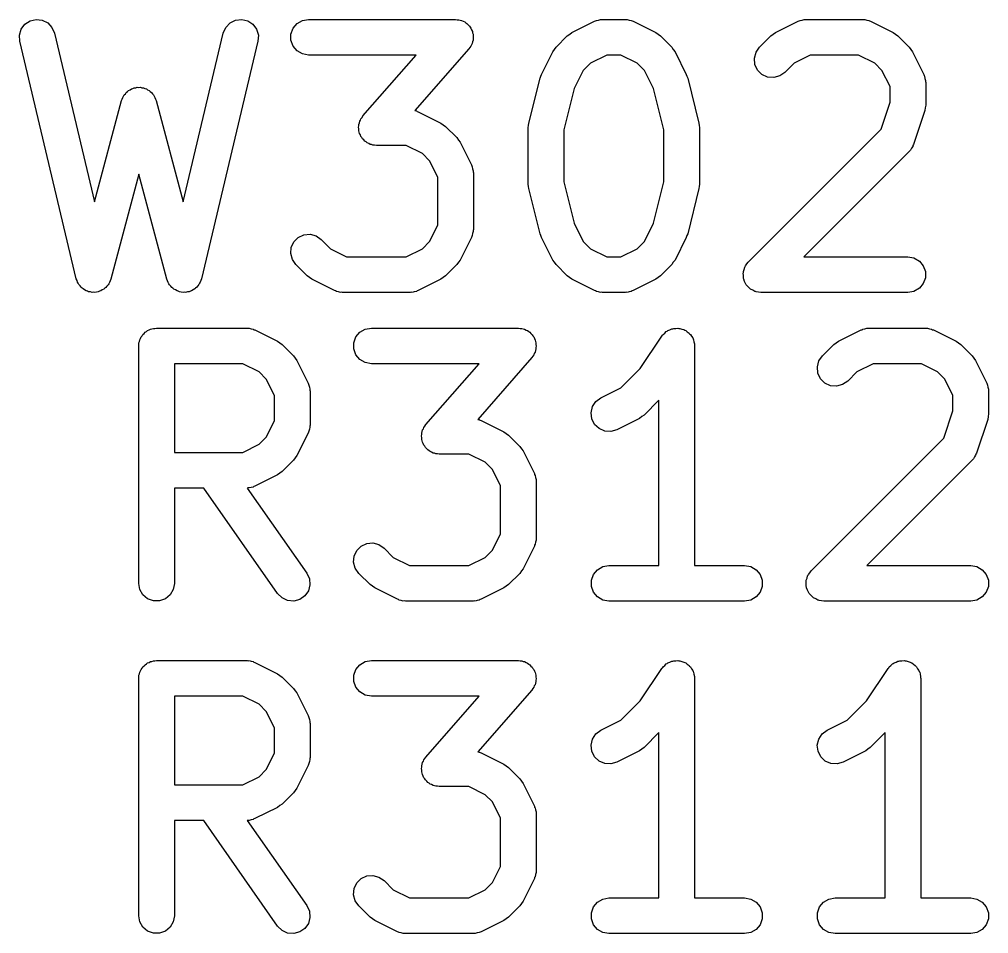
# Model space of a CAD drawing. Extents: x -0.1 to 56.2, y -70.1 to 0.1.
# Drawn here: x 4.845 to 8.926, y -57.527 to -53.677 of the extents above; entities that cross this region are included whole.
import ezdxf

# ---------------------------------------------------------------- set-up
doc = ezdxf.new("R2010")
doc.units = 0
doc.header["$MEASUREMENT"] = 0
doc.layers.add('BLACK', color=7, linetype='CONTINUOUS')

msp = doc.modelspace()

# ---------------------------------------------------------------- linework, layer by layer
at = {"layer": 'BLACK', "linetype": 'CONTINUOUS'}
for p, q in [((4.85199, -53.7188), (4.86752, -53.6979)), ((4.86752, -53.6979), (4.88927, -53.6835)), ((4.88927, -53.6835), (4.91461, -53.6775)), ((4.91461, -53.6775), (4.94048, -53.6805)), ((4.94048, -53.6805), (4.96377, -53.6922)), ((4.96377, -53.6922), (4.98167, -53.7111)), ((5.71357, -53.7111), (5.73147, -53.6922)), ((5.73147, -53.6922), (5.75475, -53.6805)), ((5.75475, -53.6805), (5.78063, -53.6775)), ((5.78063, -53.6775), (5.80597, -53.6835)), ((5.80597, -53.6835), (5.82771, -53.6979)), ((5.82771, -53.6979), (5.84325, -53.7188)), ((5.99695, -53.7149), (6.01369, -53.6949)), ((6.01369, -53.6949), (6.03625, -53.6819)), ((6.03625, -53.6819), (6.0619, -53.6774)), ((6.0619, -53.6774), (6.68095, -53.6774)), ((6.68095, -53.6774), (6.68817, -53.6787)), ((6.68817, -53.6787), (6.6955, -53.6788)), ((6.6955, -53.6788), (6.7009, -53.6809)), ((6.7009, -53.6809), (6.7066, -53.6819)), ((6.7066, -53.6819), (6.71295, -53.6856)), ((6.71295, -53.6856), (6.71979, -53.6882)), ((6.71979, -53.6882), (6.72415, -53.692)), ((6.72415, -53.692), (6.72916, -53.6949)), ((6.72916, -53.6949), (6.73387, -53.7005)), ((6.73387, -53.7005), (6.73939, -53.7054)), ((6.73939, -53.7054), (6.74219, -53.7104)), ((7.17122, -53.7329), (7.26646, -53.6853)), ((7.26646, -53.6853), (7.2706, -53.6841)), ((7.2706, -53.6841), (7.27435, -53.6819)), ((7.27435, -53.6819), (7.283, -53.6804)), ((7.283, -53.6804), (7.29143, -53.6779)), ((7.29143, -53.6779), (7.29574, -53.6781)), ((7.29574, -53.6781), (7.3, -53.6774)), ((7.3, -53.6774), (7.39524, -53.6774)), ((7.39524, -53.6774), (7.3995, -53.6781)), ((7.3995, -53.6781), (7.40381, -53.6779)), ((7.40381, -53.6779), (7.41223, -53.6804)), ((7.41223, -53.6804), (7.42089, -53.6819)), ((7.42089, -53.6819), (7.42463, -53.6841)), ((7.42463, -53.6841), (7.42878, -53.6853)), ((7.42878, -53.6853), (7.52402, -53.7329)), ((8.02836, -53.7329), (8.1236, -53.6853)), ((8.1236, -53.6853), (8.12774, -53.6841)), ((8.12774, -53.6841), (8.13149, -53.6819)), ((8.13149, -53.6819), (8.14015, -53.6804)), ((8.14015, -53.6804), (8.14857, -53.6779)), ((8.14857, -53.6779), (8.15288, -53.6781)), ((8.15288, -53.6781), (8.15714, -53.6774)), ((8.15714, -53.6774), (8.39524, -53.6774)), ((8.39524, -53.6774), (8.3995, -53.6781)), ((8.3995, -53.6781), (8.40381, -53.6779)), ((8.40381, -53.6779), (8.41223, -53.6804)), ((8.41223, -53.6804), (8.42089, -53.6819)), ((8.42089, -53.6819), (8.42463, -53.6841)), ((8.42463, -53.6841), (8.42878, -53.6853)), ((8.42878, -53.6853), (8.52402, -53.7329)), ((4.84455, -53.7437), (4.85199, -53.7188)), ((4.84609, -53.7698), (4.84455, -53.7437)), ((4.98167, -53.7111), (4.99201, -53.735)), ((4.99201, -53.735), (5.16126, -54.4459)), ((5.53398, -54.4459), (5.70323, -53.735)), ((5.70323, -53.735), (5.71357, -53.7111)), ((5.84325, -53.7188), (5.85069, -53.7437)), ((5.85069, -53.7437), (5.84915, -53.7698)), ((5.98804, -53.7394), (5.99695, -53.7149)), ((5.98804, -53.7654), (5.98804, -53.7394)), ((6.74219, -53.7104), (6.7459, -53.7149)), ((6.7459, -53.7149), (6.74841, -53.7218)), ((6.74841, -53.7218), (6.75195, -53.7282)), ((6.75195, -53.7282), (6.75283, -53.7339)), ((6.75283, -53.7339), (6.75481, -53.7394)), ((6.75481, -53.7394), (6.75481, -53.7467)), ((6.75481, -53.7467), (6.75594, -53.7539)), ((7.10411, -53.7946), (7.15173, -53.747)), ((7.15173, -53.747), (7.16157, -53.7401)), ((7.16157, -53.7401), (7.17122, -53.7329)), ((7.52402, -53.7329), (7.53368, -53.7401)), ((7.53368, -53.7401), (7.54351, -53.747)), ((7.54351, -53.747), (7.59113, -53.7946)), ((7.96125, -53.7946), (8.00887, -53.747)), ((8.00887, -53.747), (8.0187, -53.7401)), ((8.0187, -53.7401), (8.02836, -53.7329)), ((8.52402, -53.7329), (8.53368, -53.7401)), ((8.53368, -53.7401), (8.54351, -53.747)), ((8.54351, -53.747), (8.59113, -53.7946)), ((5.08418, -54.7698), (4.84609, -53.7698)), ((5.84915, -53.7698), (5.61105, -54.7698)), ((5.99695, -53.7899), (5.98804, -53.7654)), ((6.74788, -53.7844), (6.7459, -53.7899)), ((6.75088, -53.7795), (6.74788, -53.7844)), ((6.75231, -53.7723), (6.75088, -53.7795)), ((6.75481, -53.7654), (6.75231, -53.7723)), ((6.75594, -53.7539), (6.75481, -53.7596)), ((6.75481, -53.7596), (6.75481, -53.7654)), ((6.01369, -53.8098), (5.99695, -53.7899)), ((6.03625, -53.8229), (6.01369, -53.8098)), ((6.0619, -53.8274), (6.03625, -53.8229)), ((6.51567, -53.8274), (6.0619, -53.8274)), ((6.29118, -54.0839), (6.51567, -53.8274)), ((6.7374, -53.8018), (6.5099, -54.0618)), ((6.74119, -53.7955), (6.7374, -53.8018)), ((6.7459, -53.7899), (6.74119, -53.7955)), ((7.04244, -53.9093), (7.09006, -53.8141)), ((7.09006, -53.8141), (7.09722, -53.8044)), ((7.09722, -53.8044), (7.10411, -53.7946)), ((7.31771, -53.8274), (7.24919, -53.8616)), ((7.37753, -53.8274), (7.31771, -53.8274)), ((7.44605, -53.8616), (7.37753, -53.8274)), ((7.59113, -53.7946), (7.59801, -53.8044)), ((7.59801, -53.8044), (7.60518, -53.8141)), ((7.60518, -53.8141), (7.6528, -53.9093)), ((7.93957, -53.8411), (7.94631, -53.8159)), ((7.94631, -53.8159), (7.96125, -53.7946)), ((8.17485, -53.8274), (8.10633, -53.8616)), ((8.37753, -53.8274), (8.17485, -53.8274)), ((8.44605, -53.8616), (8.37753, -53.8274)), ((8.59113, -53.7946), (8.59801, -53.8044)), ((8.59801, -53.8044), (8.60518, -53.8141)), ((8.60518, -53.8141), (8.6528, -53.9093)), ((7.24919, -53.8616), (7.21878, -53.892)), ((7.47646, -53.892), (7.44605, -53.8616)), ((7.94184, -53.867), (7.93957, -53.8411)), ((7.95285, -53.8906), (7.94184, -53.867)), ((8.10633, -53.8616), (8.06732, -53.9007)), ((8.47646, -53.892), (8.44605, -53.8616)), ((7.0401, -53.9172), (7.04244, -53.9093)), ((7.21878, -53.892), (7.18029, -53.969)), ((7.51495, -53.969), (7.47646, -53.892)), ((7.6528, -53.9093), (7.65513, -53.9172)), ((7.97127, -53.9091), (7.95285, -53.8906)), ((7.99487, -53.9201), (7.97127, -53.9091)), ((8.06732, -53.9007), (8.04598, -53.9156)), ((8.51071, -53.9606), (8.47646, -53.892)), ((8.6528, -53.9093), (8.65403, -53.9135)), ((6.98914, -54.1151), (7.03676, -53.9247)), ((7.03676, -53.9247), (7.0401, -53.9172)), ((7.65513, -53.9172), (7.65847, -53.9247)), ((7.65847, -53.9247), (7.70609, -54.1151)), ((8.02082, -53.9223), (7.99487, -53.9201)), ((8.04598, -53.9156), (8.02082, -53.9223)), ((8.65403, -53.9135), (8.65619, -53.9172)), ((8.65619, -53.9172), (8.65772, -53.9259)), ((8.65772, -53.9259), (8.66022, -53.9343)), ((8.66022, -53.9343), (8.65996, -53.9386)), ((8.65996, -53.9386), (8.66071, -53.9429)), ((8.66071, -53.9429), (8.66071, -54.0381)), ((5.28613, -53.9951), (5.29083, -53.9904)), ((5.29083, -53.9904), (5.29465, -53.985)), ((5.29465, -53.985), (5.29996, -53.9813)), ((5.29996, -53.9813), (5.30453, -53.9767)), ((5.30453, -53.9767), (5.31055, -53.9739)), ((5.31055, -53.9739), (5.316, -53.9701)), ((5.316, -53.9701), (5.32226, -53.9684)), ((5.32226, -53.9684), (5.32812, -53.9657)), ((5.32812, -53.9657), (5.33474, -53.9651)), ((5.33474, -53.9651), (5.34117, -53.9634)), ((5.34117, -53.9634), (5.34762, -53.9639)), ((5.34762, -53.9639), (5.35407, -53.9634)), ((5.35407, -53.9634), (5.36049, -53.9651)), ((5.36049, -53.9651), (5.36712, -53.9657)), ((5.36712, -53.9657), (5.37298, -53.9684)), ((5.37298, -53.9684), (5.37923, -53.9701)), ((5.37923, -53.9701), (5.38469, -53.9739)), ((5.38469, -53.9739), (5.39071, -53.9767)), ((5.39071, -53.9767), (5.39528, -53.9813)), ((5.39528, -53.9813), (5.40059, -53.985)), ((5.40059, -53.985), (5.40441, -53.9904)), ((5.40441, -53.9904), (5.40911, -53.9951)), ((7.18029, -53.969), (7.1369, -54.1426)), ((7.55833, -54.1426), (7.51495, -53.969)), ((8.51071, -54.0259), (8.51071, -53.9606)), ((5.16126, -54.4459), (5.27515, -54.0188)), ((5.27515, -54.0188), (5.27795, -54.0127)), ((5.27795, -54.0127), (5.27968, -54.0063)), ((5.27968, -54.0063), (5.2834, -54.001)), ((5.2834, -54.001), (5.28613, -53.9951)), ((5.40911, -53.9951), (5.41184, -54.001)), ((5.41184, -54.001), (5.41555, -54.0063)), ((5.41555, -54.0063), (5.41728, -54.0127)), ((5.41728, -54.0127), (5.42009, -54.0188)), ((5.42009, -54.0188), (5.53398, -54.4459)), ((8.47254, -54.1404), (8.51071, -54.0259)), ((6.5099, -54.0618), (6.51613, -54.0629)), ((6.51613, -54.0629), (6.51987, -54.065)), ((6.51987, -54.065), (6.52402, -54.0663)), ((6.52402, -54.0663), (6.61925, -54.1139)), ((8.65686, -54.0618), (8.60925, -54.2047)), ((8.65863, -54.0499), (8.65686, -54.0618)), ((8.66071, -54.0381), (8.65863, -54.0499)), ((6.27376, -54.1203), (6.27627, -54.1134)), ((6.27627, -54.1134), (6.27769, -54.1062)), ((6.27769, -54.1062), (6.28069, -54.1013)), ((6.28069, -54.1013), (6.28267, -54.0958)), ((6.28267, -54.0958), (6.28738, -54.0902)), ((6.28738, -54.0902), (6.29118, -54.0839)), ((6.61925, -54.1139), (6.62891, -54.121)), ((6.27263, -54.1318), (6.27376, -54.1261)), ((6.27376, -54.139), (6.27263, -54.1318)), ((6.27376, -54.1261), (6.27376, -54.1203)), ((6.27376, -54.1464), (6.27376, -54.139)), ((6.27574, -54.1518), (6.27376, -54.1464)), ((6.27663, -54.1575), (6.27574, -54.1518)), ((6.62891, -54.121), (6.63875, -54.1279)), ((6.63875, -54.1279), (6.68637, -54.1755)), ((6.9869, -54.1333), (6.9885, -54.1243)), ((6.9869, -54.3714), (6.9869, -54.1333)), ((6.9885, -54.1243), (6.98914, -54.1151)), ((7.1369, -54.1426), (7.1369, -54.3622)), ((7.55833, -54.3622), (7.55833, -54.1426)), ((7.70609, -54.1151), (7.70674, -54.1243)), ((7.70674, -54.1243), (7.70833, -54.1333)), ((7.70833, -54.1333), (7.70833, -54.3714)), ((7.91363, -54.6993), (8.47254, -54.1404)), ((6.28016, -54.1639), (6.27663, -54.1575)), ((6.28267, -54.1708), (6.28016, -54.1639)), ((6.28639, -54.1753), (6.28267, -54.1708)), ((6.28918, -54.1803), (6.28639, -54.1753)), ((6.2947, -54.1852), (6.28918, -54.1803)), ((6.29941, -54.1908), (6.2947, -54.1852)), ((6.30442, -54.1937), (6.29941, -54.1908)), ((6.30878, -54.1975), (6.30442, -54.1937)), ((6.68637, -54.1755), (6.69325, -54.1854)), ((6.69325, -54.1854), (6.70041, -54.195)), ((6.70041, -54.195), (6.74803, -54.2903)), ((6.31562, -54.2001), (6.30878, -54.1975)), ((6.32197, -54.2038), (6.31562, -54.2001)), ((6.32767, -54.2048), (6.32197, -54.2038)), ((6.33307, -54.2069), (6.32767, -54.2048)), ((6.3404, -54.2071), (6.33307, -54.2069)), ((6.34762, -54.2083), (6.3404, -54.2071)), ((6.47277, -54.2083), (6.34762, -54.2083)), ((6.54129, -54.2426), (6.47277, -54.2083)), ((8.59113, -54.234), (8.14773, -54.6774)), ((8.59361, -54.2304), (8.59113, -54.234)), ((8.59684, -54.2276), (8.59361, -54.2304)), ((8.60103, -54.2198), (8.59684, -54.2276)), ((8.60607, -54.2126), (8.60103, -54.2198)), ((8.60719, -54.2085), (8.60607, -54.2126)), ((8.60925, -54.2047), (8.60719, -54.2085)), ((6.57169, -54.273), (6.54129, -54.2426)), ((6.60595, -54.3415), (6.57169, -54.273)), ((6.74803, -54.2903), (6.74927, -54.2944)), ((6.74927, -54.2944), (6.75143, -54.2982)), ((6.75143, -54.2982), (6.75296, -54.3068)), ((6.75296, -54.3068), (6.75546, -54.3152)), ((6.75546, -54.3152), (6.7552, -54.3195)), ((5.34762, -54.3292), (5.22961, -54.7717)), ((5.46563, -54.7717), (5.34762, -54.3292)), ((6.60595, -54.5442), (6.60595, -54.3415)), ((6.7552, -54.3195), (6.75595, -54.3238)), ((6.75595, -54.3238), (6.75595, -54.5619)), ((6.9885, -54.3805), (6.9869, -54.3714)), ((6.98914, -54.3896), (6.9885, -54.3805)), ((7.03676, -54.5801), (6.98914, -54.3896)), ((7.1369, -54.3622), (7.18029, -54.5357)), ((7.51495, -54.5357), (7.55833, -54.3622)), ((7.70609, -54.3896), (7.65847, -54.5801)), ((7.70674, -54.3805), (7.70609, -54.3896)), ((7.70833, -54.3714), (7.70674, -54.3805)), ((6.57169, -54.6127), (6.60595, -54.5442)), ((6.75595, -54.5619), (6.7552, -54.5662)), ((7.18029, -54.5357), (7.21878, -54.6127)), ((7.47646, -54.6127), (7.51495, -54.5357)), ((6.00047, -54.6141), (6.01889, -54.5957)), ((6.01889, -54.5957), (6.04249, -54.5847)), ((6.04249, -54.5847), (6.06844, -54.5824)), ((6.06844, -54.5824), (6.0936, -54.5892)), ((6.0936, -54.5892), (6.11494, -54.6041)), ((6.11494, -54.6041), (6.15395, -54.6431)), ((6.74803, -54.5954), (6.70041, -54.6907)), ((6.74927, -54.5913), (6.74803, -54.5954)), ((6.75143, -54.5876), (6.74927, -54.5913)), ((6.75296, -54.5789), (6.75143, -54.5876)), ((6.75546, -54.5705), (6.75296, -54.5789)), ((6.7552, -54.5662), (6.75546, -54.5705)), ((7.0401, -54.5876), (7.03676, -54.5801)), ((7.04244, -54.5954), (7.0401, -54.5876)), ((7.09006, -54.6907), (7.04244, -54.5954)), ((7.6528, -54.5954), (7.60518, -54.6907)), ((7.65513, -54.5876), (7.6528, -54.5954)), ((7.65847, -54.5801), (7.65513, -54.5876)), ((5.98719, -54.6637), (5.98946, -54.6377)), ((5.98946, -54.6377), (6.00047, -54.6141)), ((6.15395, -54.6431), (6.22247, -54.6774)), ((6.47277, -54.6774), (6.54129, -54.6431)), ((6.54129, -54.6431), (6.57169, -54.6127)), ((7.21878, -54.6127), (7.24919, -54.6431)), ((7.24919, -54.6431), (7.3177, -54.6774)), ((7.37753, -54.6774), (7.44605, -54.6431)), ((7.44605, -54.6431), (7.47646, -54.6127)), ((5.99393, -54.6888), (5.98719, -54.6637)), ((6.22247, -54.6774), (6.47277, -54.6774)), ((7.3177, -54.6774), (7.37753, -54.6774)), ((8.14773, -54.6774), (8.58571, -54.6774)), ((8.58571, -54.6774), (8.61137, -54.6819)), ((8.61137, -54.6819), (8.63392, -54.6949)), ((6.00887, -54.7102), (5.99393, -54.6888)), ((6.05649, -54.7578), (6.00887, -54.7102)), ((6.68637, -54.7102), (6.63875, -54.7578)), ((6.69325, -54.7003), (6.68637, -54.7102)), ((6.70041, -54.6907), (6.69325, -54.7003)), ((7.09722, -54.7003), (7.09006, -54.6907)), ((7.10411, -54.7102), (7.09722, -54.7003)), ((7.15173, -54.7578), (7.10411, -54.7102)), ((7.59113, -54.7102), (7.54351, -54.7578)), ((7.59801, -54.7003), (7.59113, -54.7102)), ((7.60518, -54.6907), (7.59801, -54.7003)), ((7.89616, -54.7301), (7.89869, -54.7207)), ((7.89869, -54.7207), (7.90058, -54.718)), ((7.90058, -54.718), (7.90171, -54.7149)), ((7.90171, -54.7149), (7.90801, -54.7074)), ((7.90801, -54.7074), (7.91363, -54.6993)), ((8.63392, -54.6949), (8.65067, -54.7149)), ((8.65067, -54.7149), (8.65958, -54.7394)), ((6.06632, -54.7647), (6.05649, -54.7578)), ((6.07598, -54.7718), (6.06632, -54.7647)), ((6.62891, -54.7647), (6.61925, -54.7718)), ((6.63875, -54.7578), (6.62891, -54.7647)), ((7.16156, -54.7647), (7.15173, -54.7578)), ((7.17122, -54.7718), (7.16156, -54.7647)), ((7.53367, -54.7647), (7.52402, -54.7718)), ((7.54351, -54.7578), (7.53367, -54.7647)), ((7.89195, -54.7458), (7.89281, -54.7427)), ((7.89281, -54.7556), (7.89195, -54.7458)), ((7.89281, -54.7394), (7.89616, -54.7301)), ((7.89281, -54.7427), (7.89281, -54.7394)), ((7.89281, -54.7654), (7.89281, -54.7556)), ((7.89393, -54.7685), (7.89281, -54.7654)), ((8.65958, -54.7654), (8.65067, -54.7899)), ((8.65958, -54.7394), (8.65958, -54.7654)), ((5.08722, -54.7768), (5.08418, -54.7698)), ((5.08921, -54.7842), (5.08722, -54.7768)), ((5.09235, -54.7886), (5.08921, -54.7842)), ((5.09452, -54.7937), (5.09235, -54.7886)), ((5.09978, -54.7992), (5.09452, -54.7937)), ((5.10417, -54.8055), (5.09978, -54.7992)), ((5.10866, -54.8086), (5.10417, -54.8055)), ((5.20867, -54.8069), (5.2041, -54.8099)), ((5.21323, -54.8007), (5.20867, -54.8069)), ((5.21863, -54.7953), (5.21323, -54.8007)), ((5.22094, -54.7904), (5.21863, -54.7953)), ((5.2242, -54.786), (5.22094, -54.7904)), ((5.22638, -54.7786), (5.2242, -54.786)), ((5.22961, -54.7717), (5.22638, -54.7786)), ((5.46885, -54.7786), (5.46563, -54.7717)), ((5.47104, -54.786), (5.46885, -54.7786)), ((5.4743, -54.7904), (5.47104, -54.786)), ((5.47661, -54.7953), (5.4743, -54.7904)), ((5.48201, -54.8007), (5.47661, -54.7953)), ((5.48657, -54.8069), (5.48201, -54.8007)), ((5.49114, -54.8099), (5.48657, -54.8069)), ((5.59106, -54.8055), (5.58657, -54.8086)), ((5.59546, -54.7992), (5.59106, -54.8055)), ((5.60071, -54.7937), (5.59546, -54.7992)), ((5.60289, -54.7886), (5.60071, -54.7937)), ((5.60603, -54.7842), (5.60289, -54.7886)), ((5.60802, -54.7768), (5.60603, -54.7842)), ((5.61105, -54.7698), (5.60802, -54.7768)), ((6.17122, -54.8195), (6.07598, -54.7718)), ((6.61925, -54.7718), (6.52402, -54.8195)), ((7.26646, -54.8195), (7.17122, -54.7718)), ((7.52402, -54.7718), (7.42878, -54.8195)), ((7.89422, -54.7718), (7.89393, -54.7685)), ((7.89836, -54.7807), (7.89422, -54.7718)), ((7.90171, -54.7899), (7.89836, -54.7807)), ((7.90383, -54.7924), (7.90171, -54.7899)), ((7.90523, -54.7954), (7.90383, -54.7924)), ((7.91216, -54.8023), (7.90523, -54.7954)), ((7.91846, -54.8098), (7.91216, -54.8023)), ((8.65067, -54.7899), (8.63392, -54.8098)), ((5.11242, -54.8126), (5.10866, -54.8086)), ((5.11925, -54.816), (5.11242, -54.8126)), ((5.12553, -54.8204), (5.11925, -54.816)), ((5.13081, -54.8218), (5.12553, -54.8204)), ((5.13571, -54.8243), (5.13081, -54.8218)), ((5.1433, -54.8251), (5.13571, -54.8243)), ((5.15069, -54.8271), (5.1433, -54.8251)), ((5.15614, -54.8266), (5.15069, -54.8271)), ((5.16158, -54.8272), (5.15614, -54.8266)), ((5.16902, -54.8255), (5.16158, -54.8272)), ((5.17664, -54.8248), (5.16902, -54.8255)), ((5.18159, -54.8225), (5.17664, -54.8248)), ((5.18692, -54.8212), (5.18159, -54.8225)), ((5.19331, -54.817), (5.18692, -54.8212)), ((5.20023, -54.8138), (5.19331, -54.817)), ((5.2041, -54.8099), (5.20023, -54.8138)), ((5.495, -54.8138), (5.49114, -54.8099)), ((5.50193, -54.817), (5.495, -54.8138)), ((5.50832, -54.8212), (5.50193, -54.817)), ((5.51364, -54.8225), (5.50832, -54.8212)), ((5.5186, -54.8248), (5.51364, -54.8225)), ((5.52622, -54.8255), (5.5186, -54.8248)), ((5.53366, -54.8272), (5.52622, -54.8255)), ((5.53909, -54.8266), (5.53366, -54.8272)), ((5.54454, -54.8271), (5.53909, -54.8266)), ((5.55194, -54.8251), (5.54454, -54.8271)), ((5.55953, -54.8243), (5.55194, -54.8251)), ((5.56442, -54.8218), (5.55953, -54.8243)), ((5.56971, -54.8204), (5.56442, -54.8218)), ((5.57599, -54.816), (5.56971, -54.8204)), ((5.58282, -54.8126), (5.57599, -54.816)), ((5.58657, -54.8086), (5.58282, -54.8126)), ((6.17536, -54.8207), (6.17122, -54.8195)), ((6.17911, -54.8229), (6.17536, -54.8207)), ((6.18776, -54.8244), (6.17911, -54.8229)), ((6.19619, -54.8269), (6.18776, -54.8244)), ((6.2005, -54.8266), (6.19619, -54.8269)), ((6.20476, -54.8274), (6.2005, -54.8266)), ((6.49048, -54.8274), (6.20476, -54.8274)), ((6.49473, -54.8266), (6.49048, -54.8274)), ((6.49905, -54.8269), (6.49473, -54.8266)), ((6.50747, -54.8244), (6.49905, -54.8269)), ((6.51613, -54.8229), (6.50747, -54.8244)), ((6.51987, -54.8207), (6.51613, -54.8229)), ((6.52402, -54.8195), (6.51987, -54.8207)), ((7.2706, -54.8207), (7.26646, -54.8195)), ((7.27435, -54.8229), (7.2706, -54.8207)), ((7.28301, -54.8244), (7.27435, -54.8229)), ((7.29143, -54.8269), (7.28301, -54.8244)), ((7.29574, -54.8266), (7.29143, -54.8269)), ((7.3, -54.8274), (7.29574, -54.8266)), ((7.39524, -54.8274), (7.3, -54.8274)), ((7.3995, -54.8266), (7.39524, -54.8274)), ((7.40381, -54.8269), (7.3995, -54.8266)), ((7.41223, -54.8244), (7.40381, -54.8269)), ((7.42089, -54.8229), (7.41223, -54.8244)), ((7.42464, -54.8207), (7.42089, -54.8229)), ((7.42878, -54.8195), (7.42464, -54.8207)), ((7.92131, -54.8115), (7.91846, -54.8098)), ((7.92365, -54.8138), (7.92131, -54.8115)), ((7.93253, -54.818), (7.92365, -54.8138)), ((7.94101, -54.8229), (7.93253, -54.818)), ((7.94426, -54.8234), (7.94101, -54.8229)), ((7.94725, -54.8248), (7.94426, -54.8234)), ((7.95701, -54.8257), (7.94725, -54.8248)), ((7.96667, -54.8274), (7.95701, -54.8257)), ((8.58571, -54.8274), (7.96667, -54.8274)), ((8.61137, -54.8229), (8.58571, -54.8274)), ((8.63392, -54.8098), (8.61137, -54.8229)), ((5.35707, -55.0149), (5.36129, -55.0099)), ((5.36129, -55.0099), (5.36457, -55.0042)), ((5.36457, -55.0042), (5.3696, -55)), ((5.3696, -55), (5.37381, -54.9949)), ((5.37381, -54.9949), (5.3795, -54.9916)), ((5.3795, -54.9916), (5.38452, -54.9874)), ((5.38452, -54.9874), (5.39069, -54.9852)), ((5.39069, -54.9852), (5.39637, -54.9819)), ((5.39637, -54.9819), (5.40283, -54.9808)), ((5.40283, -54.9808), (5.409, -54.9785)), ((5.409, -54.9785), (5.41556, -54.9785)), ((5.41556, -54.9785), (5.42202, -54.9774)), ((5.42202, -54.9774), (5.80298, -54.9774)), ((5.80298, -54.9774), (5.80724, -54.9781)), ((5.80724, -54.9781), (5.81155, -54.9779)), ((5.81155, -54.9779), (5.81997, -54.9804)), ((5.81997, -54.9804), (5.82863, -54.9819)), ((5.82863, -54.9819), (5.83237, -54.9841)), ((5.83237, -54.9841), (5.83652, -54.9853)), ((5.83652, -54.9853), (5.93176, -55.0329)), ((6.26183, -55.0149), (6.27858, -54.9949)), ((6.27858, -54.9949), (6.30113, -54.9819)), ((6.30113, -54.9819), (6.32679, -54.9774)), ((6.32679, -54.9774), (6.94583, -54.9774)), ((6.94583, -54.9774), (6.95305, -54.9787)), ((6.95305, -54.9787), (6.96038, -54.9788)), ((6.96038, -54.9788), (6.96579, -54.9809)), ((6.96579, -54.9809), (6.97148, -54.9819)), ((6.97148, -54.9819), (6.97783, -54.9856)), ((6.97783, -54.9856), (6.98467, -54.9882)), ((6.98467, -54.9882), (6.98903, -54.992)), ((6.98903, -54.992), (6.99404, -54.9949)), ((6.99404, -54.9949), (6.99875, -55.0005)), ((6.99875, -55.0005), (7.00427, -55.0054)), ((7.00427, -55.0054), (7.00707, -55.0104)), ((7.00707, -55.0104), (7.01078, -55.0149)), ((7.45897, -55.1475), (7.5501, -55.0108)), ((7.5501, -55.0108), (7.55297, -55.0078)), ((7.55297, -55.0078), (7.55505, -55.0042)), ((7.55505, -55.0042), (7.5619, -54.9984)), ((7.5619, -54.9984), (7.56809, -54.9919)), ((7.56809, -54.9919), (7.57181, -54.9901)), ((7.57181, -54.9901), (7.575, -54.9874)), ((7.575, -54.9874), (7.58342, -54.9844)), ((7.58342, -54.9844), (7.59144, -54.9804)), ((7.59144, -54.9804), (7.59556, -54.9799)), ((7.59556, -54.9799), (7.59948, -54.9785)), ((7.59948, -54.9785), (7.60844, -54.9785)), ((7.60844, -54.9785), (7.61733, -54.9775)), ((7.61733, -54.9775), (7.62136, -54.9785)), ((7.62136, -54.9785), (7.62552, -54.9785)), ((7.62552, -54.9785), (7.63394, -54.9816)), ((7.63394, -54.9816), (7.64263, -54.9837)), ((7.64263, -54.9837), (7.64609, -54.986)), ((7.64609, -54.986), (7.65, -54.9874)), ((7.65, -54.9874), (7.65686, -54.9932)), ((7.65686, -54.9932), (7.66431, -54.9981)), ((7.66431, -54.9981), (7.66677, -55.0015)), ((7.66677, -55.0015), (7.66995, -55.0042)), ((7.66995, -55.0042), (7.67443, -55.0119)), ((7.67443, -55.0119), (7.67973, -55.0191)), ((8.29324, -55.0329), (8.38848, -54.9853)), ((8.38848, -54.9853), (8.39263, -54.9841)), ((8.39263, -54.9841), (8.39637, -54.9819)), ((8.39637, -54.9819), (8.40503, -54.9804)), ((8.40503, -54.9804), (8.41345, -54.9779)), ((8.41345, -54.9779), (8.41776, -54.9781)), ((8.41776, -54.9781), (8.42202, -54.9774)), ((8.42202, -54.9774), (8.66012, -54.9774)), ((8.66012, -54.9774), (8.66438, -54.9781)), ((8.66438, -54.9781), (8.66869, -54.9779)), ((8.66869, -54.9779), (8.67712, -54.9804)), ((8.67712, -54.9804), (8.68577, -54.9819)), ((8.68577, -54.9819), (8.68952, -54.9841)), ((8.68952, -54.9841), (8.69366, -54.9853)), ((8.69366, -54.9853), (8.7889, -55.0329)), ((5.34702, -55.0524), (5.34816, -55.0459)), ((5.34702, -56.0524), (5.34702, -55.0524)), ((5.34816, -55.0394), (5.35041, -55.0332)), ((5.34816, -55.0459), (5.34816, -55.0394)), ((5.35041, -55.0332), (5.35155, -55.0267)), ((5.35155, -55.0267), (5.35483, -55.021)), ((5.35483, -55.021), (5.35707, -55.0149)), ((5.93176, -55.0329), (5.94142, -55.0401)), ((5.94142, -55.0401), (5.95125, -55.047)), ((5.95125, -55.047), (5.99887, -55.0946)), ((6.25292, -55.0394), (6.26183, -55.0149)), ((6.25292, -55.0654), (6.25292, -55.0394)), ((7.01078, -55.0149), (7.01329, -55.0218)), ((7.01329, -55.0218), (7.01683, -55.0282)), ((7.01683, -55.0282), (7.01771, -55.0339)), ((7.01771, -55.0339), (7.01969, -55.0394)), ((7.01969, -55.0394), (7.01969, -55.0467)), ((7.01969, -55.0467), (7.02082, -55.0539)), ((7.67973, -55.0191), (7.6809, -55.0231)), ((7.6809, -55.0231), (7.68298, -55.0267)), ((7.68298, -55.0267), (7.68453, -55.0355)), ((7.68453, -55.0355), (7.68704, -55.0441)), ((7.68704, -55.0441), (7.68678, -55.0483)), ((7.68678, -55.0483), (7.6875, -55.0524)), ((7.6875, -55.0524), (7.6875, -55.9774)), ((8.22613, -55.0946), (8.27375, -55.047)), ((8.27375, -55.047), (8.28358, -55.0401)), ((8.28358, -55.0401), (8.29324, -55.0329)), ((8.7889, -55.0329), (8.79856, -55.0401)), ((8.79856, -55.0401), (8.80839, -55.047)), ((8.80839, -55.047), (8.85601, -55.0946)), ((6.26183, -55.0899), (6.25292, -55.0654)), ((6.27858, -55.1098), (6.26183, -55.0899)), ((7.01078, -55.0899), (7.00608, -55.0955)), ((7.01276, -55.0844), (7.01078, -55.0899)), ((7.01577, -55.0795), (7.01276, -55.0844)), ((7.01719, -55.0723), (7.01577, -55.0795)), ((7.01969, -55.0654), (7.01719, -55.0723)), ((7.02082, -55.0539), (7.01969, -55.0596)), ((7.01969, -55.0596), (7.01969, -55.0654)), ((5.49702, -55.1274), (5.49702, -55.5012)), ((5.78527, -55.1274), (5.49702, -55.1274)), ((5.85379, -55.1616), (5.78527, -55.1274)), ((5.99887, -55.0946), (6.00575, -55.1044)), ((6.00575, -55.1044), (6.01291, -55.1141)), ((6.01291, -55.1141), (6.06053, -55.2093)), ((6.30113, -55.1229), (6.27858, -55.1098)), ((6.32679, -55.1274), (6.30113, -55.1229)), ((6.78055, -55.1274), (6.32679, -55.1274)), ((6.55606, -55.3839), (6.78055, -55.1274)), ((7.00228, -55.1018), (6.77478, -55.3618)), ((7.00608, -55.0955), (7.00228, -55.1018)), ((8.20445, -55.1411), (8.21119, -55.1159)), ((8.21119, -55.1159), (8.22613, -55.0946)), ((8.43973, -55.1274), (8.37121, -55.1616)), ((8.64241, -55.1274), (8.43973, -55.1274)), ((8.71093, -55.1616), (8.64241, -55.1274)), ((8.85601, -55.0946), (8.86289, -55.1044)), ((8.86289, -55.1044), (8.87006, -55.1141)), ((8.87006, -55.1141), (8.91768, -55.2093)), ((5.88419, -55.192), (5.85379, -55.1616)), ((7.3776, -55.2288), (7.45897, -55.1475)), ((8.20672, -55.167), (8.20445, -55.1411)), ((8.21773, -55.1906), (8.20672, -55.167)), ((8.37121, -55.1616), (8.3322, -55.2007)), ((8.74134, -55.192), (8.71093, -55.1616)), ((5.91845, -55.2606), (5.88419, -55.192)), ((6.06053, -55.2093), (6.06177, -55.2135)), ((6.06177, -55.2135), (6.06393, -55.2172)), ((8.23615, -55.2091), (8.21773, -55.1906)), ((8.25976, -55.2201), (8.23615, -55.2091)), ((8.31086, -55.2156), (8.2857, -55.2223)), ((8.3322, -55.2007), (8.31086, -55.2156)), ((8.77559, -55.2606), (8.74134, -55.192)), ((8.91768, -55.2093), (8.91891, -55.2135)), ((8.91891, -55.2135), (8.92107, -55.2172)), ((6.06393, -55.2172), (6.06546, -55.2259)), ((6.06546, -55.2259), (6.06796, -55.2343)), ((6.06796, -55.2343), (6.0677, -55.2386)), ((6.0677, -55.2386), (6.06845, -55.2429)), ((6.06845, -55.2429), (6.06845, -55.3857)), ((7.29324, -55.271), (7.3776, -55.2288)), ((8.2857, -55.2223), (8.25976, -55.2201)), ((8.92107, -55.2172), (8.9226, -55.2259)), ((8.9226, -55.2259), (8.9251, -55.2343)), ((8.9251, -55.2343), (8.92484, -55.2386)), ((8.92484, -55.2386), (8.92559, -55.2429)), ((8.92559, -55.2429), (8.92559, -55.3381)), ((5.91845, -55.368), (5.91845, -55.2606)), ((7.25797, -55.3083), (7.27232, -55.2865)), ((7.27232, -55.2865), (7.29324, -55.271)), ((7.5375, -55.2811), (7.47506, -55.3435)), ((7.5375, -55.9774), (7.5375, -55.2811)), ((8.77559, -55.3259), (8.77559, -55.2606)), ((7.25192, -55.3336), (7.25797, -55.3083)), ((7.2549, -55.3595), (7.25192, -55.3336)), ((8.73742, -55.4404), (8.77559, -55.3259)), ((8.92559, -55.3381), (8.92351, -55.3499)), ((5.88419, -55.4365), (5.91845, -55.368)), ((6.77478, -55.3618), (6.78101, -55.3629)), ((6.78101, -55.3629), (6.78475, -55.365)), ((6.78475, -55.365), (6.7889, -55.3663)), ((6.7889, -55.3663), (6.88414, -55.4139)), ((7.26655, -55.3828), (7.2549, -55.3595)), ((7.45556, -55.3576), (7.36033, -55.4052)), ((7.46522, -55.3504), (7.45556, -55.3576)), ((7.47506, -55.3435), (7.46522, -55.3504)), ((8.92175, -55.3618), (8.87413, -55.5047)), ((8.92351, -55.3499), (8.92175, -55.3618)), ((6.06053, -55.4193), (6.01291, -55.5145)), ((6.06177, -55.4151), (6.06053, -55.4193)), ((6.06393, -55.4114), (6.06177, -55.4151)), ((6.06546, -55.4027), (6.06393, -55.4114)), ((6.06796, -55.3943), (6.06546, -55.4027)), ((6.06845, -55.3857), (6.0677, -55.39)), ((6.0677, -55.39), (6.06796, -55.3943)), ((6.53864, -55.4203), (6.54115, -55.4134)), ((6.53864, -55.4261), (6.53864, -55.4203)), ((6.54115, -55.4134), (6.54257, -55.4062)), ((6.54257, -55.4062), (6.54557, -55.4013)), ((6.54557, -55.4013), (6.54755, -55.3958)), ((6.54755, -55.3958), (6.55226, -55.3902)), ((6.55226, -55.3902), (6.55606, -55.3839)), ((6.88414, -55.4139), (6.89379, -55.421)), ((7.28546, -55.4007), (7.26655, -55.3828)), ((7.30936, -55.411), (7.28546, -55.4007)), ((7.33536, -55.4126), (7.30936, -55.411)), ((7.36033, -55.4052), (7.33536, -55.4126)), ((5.85379, -55.4669), (5.88419, -55.4365)), ((6.53752, -55.4318), (6.53864, -55.4261)), ((6.53864, -55.439), (6.53752, -55.4318)), ((6.53864, -55.4464), (6.53864, -55.439)), ((6.54062, -55.4518), (6.53864, -55.4464)), ((6.54151, -55.4575), (6.54062, -55.4518)), ((6.54504, -55.4639), (6.54151, -55.4575)), ((6.89379, -55.421), (6.90363, -55.4279)), ((6.90363, -55.4279), (6.95125, -55.4755)), ((8.17851, -55.9993), (8.73742, -55.4404)), ((5.49702, -55.5012), (5.78527, -55.5012)), ((5.78527, -55.5012), (5.85379, -55.4669)), ((6.54755, -55.4708), (6.54504, -55.4639)), ((6.55127, -55.4753), (6.54755, -55.4708)), ((6.55406, -55.4803), (6.55127, -55.4753)), ((6.55958, -55.4852), (6.55406, -55.4803)), ((6.56429, -55.4908), (6.55958, -55.4852)), ((6.5693, -55.4937), (6.56429, -55.4908)), ((6.57366, -55.4975), (6.5693, -55.4937)), ((6.5805, -55.5001), (6.57366, -55.4975)), ((6.58685, -55.5038), (6.5805, -55.5001)), ((6.95125, -55.4755), (6.95813, -55.4854)), ((6.95813, -55.4854), (6.9653, -55.495)), ((6.9653, -55.495), (7.01291, -55.5903)), ((5.99887, -55.534), (5.95125, -55.5816)), ((6.00575, -55.5242), (5.99887, -55.534)), ((6.01291, -55.5145), (6.00575, -55.5242)), ((6.59255, -55.5048), (6.58685, -55.5038)), ((6.59795, -55.5069), (6.59255, -55.5048)), ((6.60528, -55.5071), (6.59795, -55.5069)), ((6.6125, -55.5083), (6.60528, -55.5071)), ((6.73765, -55.5083), (6.6125, -55.5083)), ((6.80617, -55.5426), (6.73765, -55.5083)), ((6.83657, -55.573), (6.80617, -55.5426)), ((8.85601, -55.534), (8.41261, -55.9774)), ((8.85849, -55.5304), (8.85601, -55.534)), ((8.86172, -55.5276), (8.85849, -55.5304)), ((8.86591, -55.5198), (8.86172, -55.5276)), ((8.87095, -55.5126), (8.86591, -55.5198)), ((8.87207, -55.5085), (8.87095, -55.5126)), ((8.87413, -55.5047), (8.87207, -55.5085)), ((5.95125, -55.5816), (5.94141, -55.5885)), ((6.87083, -55.6415), (6.83657, -55.573)), ((5.93175, -55.5957), (5.83652, -55.6433)), ((5.94141, -55.5885), (5.93175, -55.5957)), ((7.01291, -55.5903), (7.01415, -55.5944)), ((7.01415, -55.5944), (7.01631, -55.5982)), ((7.01631, -55.5982), (7.01784, -55.6068)), ((7.01784, -55.6068), (7.02034, -55.6152)), ((7.02034, -55.6152), (7.02008, -55.6195)), ((7.02008, -55.6195), (7.02083, -55.6238)), ((7.02083, -55.6238), (7.02083, -55.8619)), ((5.62107, -55.6512), (5.49702, -55.6512)), ((5.49702, -55.6512), (5.49702, -56.0524)), ((5.93201, -56.0954), (5.62107, -55.6512)), ((5.80723, -55.6504), (5.80404, -55.651)), ((5.80404, -55.651), (6.05489, -56.0094)), ((5.81155, -55.6507), (5.80723, -55.6504)), ((5.81997, -55.6482), (5.81155, -55.6507)), ((5.82863, -55.6467), (5.81997, -55.6482)), ((5.83237, -55.6445), (5.82863, -55.6467)), ((5.83652, -55.6433), (5.83237, -55.6445)), ((6.87083, -55.8442), (6.87083, -55.6415)), ((6.83657, -55.9127), (6.87083, -55.8442)), ((7.02083, -55.8619), (7.02008, -55.8662)), ((7.02008, -55.8662), (7.02034, -55.8705)), ((6.26535, -55.9141), (6.28377, -55.8957)), ((6.28377, -55.8957), (6.30737, -55.8847)), ((6.30737, -55.8847), (6.33332, -55.8824)), ((6.33332, -55.8824), (6.35848, -55.8892)), ((6.35848, -55.8892), (6.37982, -55.9041)), ((6.37982, -55.9041), (6.41883, -55.9431)), ((7.01291, -55.8954), (6.9653, -55.9907)), ((7.01415, -55.8913), (7.01291, -55.8954)), ((7.01631, -55.8876), (7.01415, -55.8913)), ((7.01784, -55.8789), (7.01631, -55.8876)), ((7.02034, -55.8705), (7.01784, -55.8789)), ((6.25207, -55.9637), (6.25434, -55.9377)), ((6.25434, -55.9377), (6.26535, -55.9141)), ((6.41883, -55.9431), (6.48735, -55.9774)), ((6.73765, -55.9774), (6.80617, -55.9431)), ((6.80617, -55.9431), (6.83657, -55.9127)), ((6.25881, -55.9888), (6.25207, -55.9637)), ((6.27375, -56.0102), (6.25881, -55.9888)), ((6.48735, -55.9774), (6.73765, -55.9774)), ((6.9653, -55.9907), (6.95813, -56.0003)), ((7.27858, -55.9949), (7.30113, -55.9819)), ((7.30113, -55.9819), (7.32679, -55.9774)), ((7.32679, -55.9774), (7.5375, -55.9774)), ((7.6875, -55.9774), (7.89821, -55.9774)), ((7.89821, -55.9774), (7.92387, -55.9819)), ((7.92387, -55.9819), (7.94642, -55.9949)), ((8.41261, -55.9774), (8.8506, -55.9774)), ((8.8506, -55.9774), (8.87625, -55.9819)), ((8.87625, -55.9819), (8.8988, -55.9949)), ((6.05489, -56.0094), (6.0659, -56.033)), ((6.32137, -56.0578), (6.27375, -56.0102)), ((6.95125, -56.0102), (6.90363, -56.0578)), ((6.95813, -56.0003), (6.95125, -56.0102)), ((7.25292, -56.0394), (7.26183, -56.0149)), ((7.26183, -56.0149), (7.27858, -55.9949)), ((7.94642, -55.9949), (7.96317, -56.0149)), ((7.96317, -56.0149), (7.97207, -56.0394)), ((8.15769, -56.0394), (8.16104, -56.0301)), ((8.16104, -56.0301), (8.16357, -56.0207)), ((8.16357, -56.0207), (8.16547, -56.018)), ((8.16547, -56.018), (8.16659, -56.0149)), ((8.16659, -56.0149), (8.17289, -56.0074)), ((8.17289, -56.0074), (8.17851, -55.9993)), ((8.8988, -55.9949), (8.91555, -56.0149)), ((8.91555, -56.0149), (8.92446, -56.0394)), ((5.35155, -56.078), (5.34702, -56.0524)), ((5.49702, -56.0524), (5.4925, -56.078)), ((6.06816, -56.0589), (6.06142, -56.0841)), ((6.0659, -56.033), (6.06816, -56.0589)), ((6.3312, -56.0647), (6.32137, -56.0578)), ((6.34086, -56.0718), (6.3312, -56.0647)), ((6.4361, -56.1195), (6.34086, -56.0718)), ((6.88414, -56.0718), (6.7889, -56.1195)), ((6.89379, -56.0647), (6.88414, -56.0718)), ((6.90363, -56.0578), (6.89379, -56.0647)), ((7.25292, -56.0654), (7.25292, -56.0394)), ((7.26183, -56.0899), (7.25292, -56.0654)), ((7.97207, -56.0654), (7.96317, -56.0899)), ((7.97207, -56.0394), (7.97207, -56.0654)), ((8.15683, -56.0458), (8.15769, -56.0427)), ((8.15769, -56.0556), (8.15683, -56.0458)), ((8.15769, -56.0427), (8.15769, -56.0394)), ((8.15769, -56.0654), (8.15769, -56.0556)), ((8.15881, -56.0685), (8.15769, -56.0654)), ((8.1591, -56.0718), (8.15881, -56.0685)), ((8.16324, -56.0807), (8.1591, -56.0718)), ((8.92446, -56.0654), (8.91555, -56.0899)), ((8.92446, -56.0394), (8.92446, -56.0654)), ((5.36457, -56.1006), (5.35155, -56.078)), ((5.38452, -56.1173), (5.36457, -56.1006)), ((5.47948, -56.1006), (5.45952, -56.1173)), ((5.4925, -56.078), (5.47948, -56.1006)), ((5.95043, -56.1138), (5.93201, -56.0954)), ((5.97403, -56.1248), (5.95043, -56.1138)), ((6.04648, -56.1054), (6.02514, -56.1204)), ((6.06142, -56.0841), (6.04648, -56.1054)), ((7.27858, -56.1098), (7.26183, -56.0899)), ((7.30113, -56.1229), (7.27858, -56.1098)), ((7.94642, -56.1098), (7.92387, -56.1229)), ((7.96317, -56.0899), (7.94642, -56.1098)), ((8.16659, -56.0899), (8.16324, -56.0807)), ((8.16871, -56.0924), (8.16659, -56.0899)), ((8.17011, -56.0954), (8.16871, -56.0924)), ((8.17704, -56.1023), (8.17011, -56.0954)), ((8.18334, -56.1098), (8.17704, -56.1023)), ((8.18619, -56.1115), (8.18334, -56.1098)), ((8.18853, -56.1138), (8.18619, -56.1115)), ((8.19741, -56.118), (8.18853, -56.1138)), ((8.8988, -56.1098), (8.87625, -56.1229)), ((8.91555, -56.0899), (8.8988, -56.1098)), ((5.409, -56.1262), (5.38452, -56.1173)), ((5.43505, -56.1262), (5.409, -56.1262)), ((5.45952, -56.1173), (5.43505, -56.1262)), ((5.99998, -56.1271), (5.97403, -56.1248)), ((6.02514, -56.1204), (5.99998, -56.1271)), ((6.44024, -56.1207), (6.4361, -56.1195)), ((6.44399, -56.1229), (6.44024, -56.1207)), ((6.45265, -56.1244), (6.44399, -56.1229)), ((6.46107, -56.1269), (6.45265, -56.1244)), ((6.46538, -56.1266), (6.46107, -56.1269)), ((6.46964, -56.1274), (6.46538, -56.1266)), ((6.75536, -56.1274), (6.46964, -56.1274)), ((6.75962, -56.1266), (6.75536, -56.1274)), ((6.76393, -56.1269), (6.75962, -56.1266)), ((6.77235, -56.1244), (6.76393, -56.1269)), ((6.78101, -56.1229), (6.77235, -56.1244)), ((6.78475, -56.1207), (6.78101, -56.1229)), ((6.7889, -56.1195), (6.78475, -56.1207)), ((7.32679, -56.1274), (7.30113, -56.1229)), ((7.89821, -56.1274), (7.32679, -56.1274)), ((7.92387, -56.1229), (7.89821, -56.1274)), ((8.20589, -56.1229), (8.19741, -56.118)), ((8.20915, -56.1234), (8.20589, -56.1229)), ((8.21213, -56.1248), (8.20915, -56.1234)), ((8.22189, -56.1257), (8.21213, -56.1248)), ((8.23155, -56.1274), (8.22189, -56.1257)), ((8.8506, -56.1274), (8.23155, -56.1274)), ((8.87625, -56.1229), (8.8506, -56.1274)), ((5.3696, -56.4), (5.37381, -56.3949)), ((5.37381, -56.3949), (5.3795, -56.3916)), ((5.3795, -56.3916), (5.38452, -56.3874)), ((5.38452, -56.3874), (5.39069, -56.3852)), ((5.39069, -56.3852), (5.39637, -56.3819)), ((5.39637, -56.3819), (5.40283, -56.3808)), ((5.40283, -56.3808), (5.409, -56.3785)), ((5.409, -56.3785), (5.41556, -56.3785)), ((5.41556, -56.3785), (5.42202, -56.3774)), ((5.42202, -56.3774), (5.80298, -56.3774)), ((5.80298, -56.3774), (5.80724, -56.3781)), ((5.80724, -56.3781), (5.81155, -56.3779)), ((5.81155, -56.3779), (5.81997, -56.3804)), ((5.81997, -56.3804), (5.82863, -56.3819)), ((5.82863, -56.3819), (5.83237, -56.3841)), ((5.83237, -56.3841), (5.83652, -56.3853)), ((5.83652, -56.3853), (5.93176, -56.4329)), ((6.26183, -56.4149), (6.27858, -56.3949)), ((6.27858, -56.3949), (6.30113, -56.3819)), ((6.30113, -56.3819), (6.32679, -56.3774)), ((6.32679, -56.3774), (6.94583, -56.3774)), ((6.94583, -56.3774), (6.95305, -56.3787)), ((6.95305, -56.3787), (6.96038, -56.3788)), ((6.96038, -56.3788), (6.96579, -56.3809)), ((6.96579, -56.3809), (6.97148, -56.3819)), ((6.97148, -56.3819), (6.97783, -56.3856)), ((6.97783, -56.3856), (6.98467, -56.3882)), ((6.98467, -56.3882), (6.98903, -56.392)), ((6.98903, -56.392), (6.99404, -56.3949)), ((6.99404, -56.3949), (6.99875, -56.4005)), ((7.55505, -56.4042), (7.5619, -56.3984)), ((7.5619, -56.3984), (7.56809, -56.3919)), ((7.56809, -56.3919), (7.57181, -56.3901)), ((7.57181, -56.3901), (7.575, -56.3874)), ((7.575, -56.3874), (7.58342, -56.3844)), ((7.58342, -56.3844), (7.59144, -56.3804)), ((7.59144, -56.3804), (7.59556, -56.3799)), ((7.59556, -56.3799), (7.59948, -56.3785)), ((7.59948, -56.3785), (7.60844, -56.3785)), ((7.60844, -56.3785), (7.61733, -56.3775)), ((7.61733, -56.3775), (7.62136, -56.3785)), ((7.62136, -56.3785), (7.62552, -56.3785)), ((7.62552, -56.3785), (7.63394, -56.3816)), ((7.63394, -56.3816), (7.64263, -56.3837)), ((7.64263, -56.3837), (7.64609, -56.386)), ((7.64609, -56.386), (7.65, -56.3874)), ((7.65, -56.3874), (7.65686, -56.3932)), ((7.65686, -56.3932), (7.66431, -56.3981)), ((7.66431, -56.3981), (7.66677, -56.4015)), ((8.50743, -56.4042), (8.51428, -56.3984)), ((8.51428, -56.3984), (8.52047, -56.3919)), ((8.52047, -56.3919), (8.5242, -56.3901)), ((8.5242, -56.3901), (8.52738, -56.3874)), ((8.52738, -56.3874), (8.53579, -56.3844)), ((8.53579, -56.3844), (8.54382, -56.3804)), ((8.54382, -56.3804), (8.54795, -56.3799)), ((8.54795, -56.3799), (8.55186, -56.3785)), ((8.55186, -56.3785), (8.56081, -56.3785)), ((8.56081, -56.3785), (8.56971, -56.3775)), ((8.56971, -56.3775), (8.57375, -56.3785)), ((8.57375, -56.3785), (8.5779, -56.3785)), ((8.5779, -56.3785), (8.58631, -56.3816)), ((8.58631, -56.3816), (8.59501, -56.3837)), ((8.59501, -56.3837), (8.59848, -56.386)), ((8.59848, -56.386), (8.60238, -56.3874)), ((8.60238, -56.3874), (8.60923, -56.3932)), ((8.60923, -56.3932), (8.61669, -56.3981)), ((8.61669, -56.3981), (8.61915, -56.4015)), ((5.34816, -56.4394), (5.35041, -56.4332)), ((5.34816, -56.4459), (5.34816, -56.4394)), ((5.35041, -56.4332), (5.35155, -56.4267)), ((5.35155, -56.4267), (5.35483, -56.421)), ((5.35483, -56.421), (5.35707, -56.4149)), ((5.35707, -56.4149), (5.36129, -56.4099)), ((5.36129, -56.4099), (5.36457, -56.4042)), ((5.36457, -56.4042), (5.3696, -56.4)), ((5.93176, -56.4329), (5.94142, -56.4401)), ((5.94142, -56.4401), (5.95125, -56.447)), ((6.25292, -56.4394), (6.26183, -56.4149)), ((6.25292, -56.4654), (6.25292, -56.4394)), ((6.99875, -56.4005), (7.00427, -56.4054)), ((7.00427, -56.4054), (7.00707, -56.4104)), ((7.00707, -56.4104), (7.01078, -56.4149)), ((7.01078, -56.4149), (7.01329, -56.4218)), ((7.01329, -56.4218), (7.01683, -56.4282)), ((7.01683, -56.4282), (7.01771, -56.4339)), ((7.01771, -56.4339), (7.01969, -56.4394)), ((7.01969, -56.4394), (7.01969, -56.4467)), ((7.45897, -56.5475), (7.5501, -56.4108)), ((7.5501, -56.4108), (7.55297, -56.4078)), ((7.55297, -56.4078), (7.55505, -56.4042)), ((7.66677, -56.4015), (7.66995, -56.4042)), ((7.66995, -56.4042), (7.67443, -56.4119)), ((7.67443, -56.4119), (7.67973, -56.4191)), ((7.67973, -56.4191), (7.6809, -56.4231)), ((7.6809, -56.4231), (7.68298, -56.4267)), ((7.68298, -56.4267), (7.68453, -56.4355)), ((7.68453, -56.4355), (7.68704, -56.4441)), ((8.41136, -56.5475), (8.50248, -56.4108)), ((8.50248, -56.4108), (8.50535, -56.4078)), ((8.50535, -56.4078), (8.50743, -56.4042)), ((8.61915, -56.4015), (8.62233, -56.4042)), ((8.62233, -56.4042), (8.62681, -56.4119)), ((8.62681, -56.4119), (8.63211, -56.4191)), ((8.63211, -56.4191), (8.63328, -56.4231)), ((8.63328, -56.4231), (8.63536, -56.4267)), ((8.63536, -56.4267), (8.63691, -56.4355)), ((8.63691, -56.4355), (8.63943, -56.4441)), ((5.34702, -56.4524), (5.34816, -56.4459)), ((5.34702, -57.4524), (5.34702, -56.4524)), ((5.95125, -56.447), (5.99887, -56.4946)), ((6.26183, -56.4899), (6.25292, -56.4654)), ((7.01577, -56.4795), (7.01276, -56.4844)), ((7.01719, -56.4723), (7.01577, -56.4795)), ((7.01969, -56.4654), (7.01719, -56.4723)), ((7.01969, -56.4467), (7.02082, -56.4539)), ((7.02082, -56.4539), (7.01969, -56.4596)), ((7.01969, -56.4596), (7.01969, -56.4654)), ((7.68704, -56.4441), (7.68678, -56.4483)), ((7.68678, -56.4483), (7.6875, -56.4524)), ((7.6875, -56.4524), (7.6875, -57.3774)), ((8.63943, -56.4441), (8.63916, -56.4483)), ((8.63916, -56.4483), (8.63988, -56.4524)), ((8.63988, -56.4524), (8.63988, -57.3774)), ((5.99887, -56.4946), (6.00575, -56.5044)), ((6.00575, -56.5044), (6.01291, -56.5141)), ((6.01291, -56.5141), (6.06053, -56.6093)), ((6.27858, -56.5098), (6.26183, -56.4899)), ((6.30113, -56.5229), (6.27858, -56.5098)), ((7.00228, -56.5018), (6.77478, -56.7618)), ((7.00608, -56.4955), (7.00228, -56.5018)), ((7.01078, -56.4899), (7.00608, -56.4955)), ((7.01276, -56.4844), (7.01078, -56.4899)), ((5.49702, -56.5274), (5.49702, -56.9012)), ((5.78527, -56.5274), (5.49702, -56.5274)), ((5.85379, -56.5616), (5.78527, -56.5274)), ((5.88419, -56.592), (5.85379, -56.5616)), ((6.32679, -56.5274), (6.30113, -56.5229)), ((6.78055, -56.5274), (6.32679, -56.5274)), ((6.55606, -56.7839), (6.78055, -56.5274)), ((7.3776, -56.6288), (7.45897, -56.5475)), ((8.32998, -56.6288), (8.41136, -56.5475)), ((5.91845, -56.6606), (5.88419, -56.592)), ((6.06053, -56.6093), (6.06177, -56.6135)), ((6.06177, -56.6135), (6.06393, -56.6172)), ((6.06393, -56.6172), (6.06546, -56.6259)), ((6.06546, -56.6259), (6.06796, -56.6343)), ((6.06796, -56.6343), (6.0677, -56.6386)), ((6.0677, -56.6386), (6.06845, -56.6429)), ((6.06845, -56.6429), (6.06845, -56.7857)), ((7.29324, -56.671), (7.3776, -56.6288)), ((8.24563, -56.671), (8.32998, -56.6288)), ((5.91845, -56.768), (5.91845, -56.6606)), ((7.27232, -56.6865), (7.29324, -56.671)), ((7.5375, -56.6811), (7.47506, -56.7435)), ((7.5375, -57.3774), (7.5375, -56.6811)), ((8.2247, -56.6865), (8.24563, -56.671)), ((8.48988, -56.6811), (8.42744, -56.7435)), ((8.48988, -57.3774), (8.48988, -56.6811)), ((7.25192, -56.7336), (7.25797, -56.7083)), ((7.25797, -56.7083), (7.27232, -56.6865)), ((8.2043, -56.7336), (8.21035, -56.7083)), ((8.21035, -56.7083), (8.2247, -56.6865)), ((6.77478, -56.7618), (6.78101, -56.7629)), ((6.78101, -56.7629), (6.78475, -56.765)), ((6.78475, -56.765), (6.7889, -56.7663)), ((6.7889, -56.7663), (6.88414, -56.8139)), ((7.2549, -56.7595), (7.25192, -56.7336)), ((7.26655, -56.7828), (7.2549, -56.7595)), ((7.45556, -56.7576), (7.36033, -56.8052)), ((7.46522, -56.7504), (7.45556, -56.7576)), ((7.47506, -56.7435), (7.46522, -56.7504)), ((8.20728, -56.7595), (8.2043, -56.7336)), ((8.21893, -56.7828), (8.20728, -56.7595)), ((8.40794, -56.7576), (8.31271, -56.8052)), ((8.4176, -56.7504), (8.40794, -56.7576)), ((8.42744, -56.7435), (8.4176, -56.7504)), ((5.88419, -56.8365), (5.91845, -56.768)), ((6.06546, -56.8027), (6.06393, -56.8114)), ((6.06796, -56.7943), (6.06546, -56.8027)), ((6.06845, -56.7857), (6.0677, -56.79)), ((6.0677, -56.79), (6.06796, -56.7943)), ((6.54115, -56.8134), (6.54257, -56.8062)), ((6.54257, -56.8062), (6.54557, -56.8013)), ((6.54557, -56.8013), (6.54755, -56.7958)), ((6.54755, -56.7958), (6.55226, -56.7902)), ((6.55226, -56.7902), (6.55606, -56.7839)), ((7.28546, -56.8007), (7.26655, -56.7828)), ((7.30936, -56.811), (7.28546, -56.8007)), ((7.36033, -56.8052), (7.33536, -56.8126)), ((8.23784, -56.8007), (8.21893, -56.7828)), ((8.26174, -56.811), (8.23784, -56.8007)), ((8.31271, -56.8052), (8.28774, -56.8126)), ((5.85379, -56.8669), (5.88419, -56.8365)), ((6.06053, -56.8193), (6.01291, -56.9145)), ((6.06177, -56.8151), (6.06053, -56.8193)), ((6.06393, -56.8114), (6.06177, -56.8151)), ((6.53752, -56.8318), (6.53864, -56.8261)), ((6.53864, -56.839), (6.53752, -56.8318)), ((6.53864, -56.8203), (6.54115, -56.8134)), ((6.53864, -56.8261), (6.53864, -56.8203)), ((6.53864, -56.8464), (6.53864, -56.839)), ((6.54062, -56.8518), (6.53864, -56.8464)), ((6.88414, -56.8139), (6.89379, -56.821)), ((6.89379, -56.821), (6.90363, -56.8279)), ((6.90363, -56.8279), (6.95125, -56.8755)), ((7.33536, -56.8126), (7.30936, -56.811)), ((8.28774, -56.8126), (8.26174, -56.811)), ((5.78527, -56.9012), (5.85379, -56.8669)), ((6.54151, -56.8575), (6.54062, -56.8518)), ((6.54504, -56.8639), (6.54151, -56.8575)), ((6.54755, -56.8708), (6.54504, -56.8639)), ((6.55127, -56.8753), (6.54755, -56.8708)), ((6.55406, -56.8803), (6.55127, -56.8753)), ((6.55958, -56.8852), (6.55406, -56.8803)), ((6.56429, -56.8908), (6.55958, -56.8852)), ((6.95125, -56.8755), (6.95813, -56.8854)), ((6.95813, -56.8854), (6.9653, -56.895)), ((5.49702, -56.9012), (5.78527, -56.9012)), ((6.00575, -56.9242), (5.99887, -56.934)), ((6.01291, -56.9145), (6.00575, -56.9242)), ((6.5693, -56.8937), (6.56429, -56.8908)), ((6.57366, -56.8975), (6.5693, -56.8937)), ((6.5805, -56.9001), (6.57366, -56.8975)), ((6.58685, -56.9038), (6.5805, -56.9001)), ((6.59255, -56.9048), (6.58685, -56.9038)), ((6.59795, -56.9069), (6.59255, -56.9048)), ((6.60528, -56.9071), (6.59795, -56.9069)), ((6.6125, -56.9083), (6.60528, -56.9071)), ((6.73765, -56.9083), (6.6125, -56.9083)), ((6.80617, -56.9426), (6.73765, -56.9083)), ((6.9653, -56.895), (7.01291, -56.9903)), ((5.99887, -56.934), (5.95125, -56.9816)), ((6.83657, -56.973), (6.80617, -56.9426)), ((5.93175, -56.9957), (5.83652, -57.0433)), ((5.94141, -56.9885), (5.93175, -56.9957)), ((5.95125, -56.9816), (5.94141, -56.9885)), ((6.87083, -57.0415), (6.83657, -56.973)), ((7.01291, -56.9903), (7.01415, -56.9944)), ((7.01415, -56.9944), (7.01631, -56.9982)), ((7.01631, -56.9982), (7.01784, -57.0068)), ((7.01784, -57.0068), (7.02034, -57.0152)), ((5.62107, -57.0512), (5.49702, -57.0512)), ((5.49702, -57.0512), (5.49702, -57.4524)), ((5.93201, -57.4954), (5.62107, -57.0512)), ((5.80723, -57.0504), (5.80404, -57.051)), ((5.80404, -57.051), (6.05489, -57.4094)), ((5.81155, -57.0507), (5.80723, -57.0504)), ((5.81997, -57.0482), (5.81155, -57.0507)), ((5.82863, -57.0467), (5.81997, -57.0482)), ((5.83237, -57.0445), (5.82863, -57.0467)), ((5.83652, -57.0433), (5.83237, -57.0445)), ((6.87083, -57.2442), (6.87083, -57.0415)), ((7.02034, -57.0152), (7.02008, -57.0195)), ((7.02008, -57.0195), (7.02083, -57.0238)), ((7.02083, -57.0238), (7.02083, -57.2619)), ((6.83657, -57.3127), (6.87083, -57.2442)), ((6.26535, -57.3141), (6.28377, -57.2957)), ((6.28377, -57.2957), (6.30737, -57.2847)), ((6.30737, -57.2847), (6.33332, -57.2824)), ((6.33332, -57.2824), (6.35848, -57.2892)), ((6.35848, -57.2892), (6.37982, -57.3041)), ((7.01291, -57.2954), (6.9653, -57.3907)), ((7.01415, -57.2913), (7.01291, -57.2954)), ((7.01631, -57.2876), (7.01415, -57.2913)), ((7.01784, -57.2789), (7.01631, -57.2876)), ((7.02034, -57.2705), (7.01784, -57.2789)), ((7.02083, -57.2619), (7.02008, -57.2662)), ((7.02008, -57.2662), (7.02034, -57.2705)), ((6.25207, -57.3637), (6.25434, -57.3377)), ((6.25434, -57.3377), (6.26535, -57.3141)), ((6.37982, -57.3041), (6.41883, -57.3431)), ((6.80617, -57.3431), (6.83657, -57.3127)), ((6.25881, -57.3888), (6.25207, -57.3637)), ((6.41883, -57.3431), (6.48735, -57.3774)), ((6.48735, -57.3774), (6.73765, -57.3774)), ((6.73765, -57.3774), (6.80617, -57.3431)), ((7.30113, -57.3819), (7.32679, -57.3774)), ((7.32679, -57.3774), (7.5375, -57.3774)), ((7.6875, -57.3774), (7.89821, -57.3774)), ((7.89821, -57.3774), (7.92387, -57.3819)), ((8.25351, -57.3819), (8.27917, -57.3774)), ((8.27917, -57.3774), (8.48988, -57.3774)), ((8.63988, -57.3774), (8.8506, -57.3774)), ((8.8506, -57.3774), (8.87625, -57.3819)), ((6.05489, -57.4094), (6.0659, -57.433)), ((6.27375, -57.4102), (6.25881, -57.3888)), ((6.32137, -57.4578), (6.27375, -57.4102)), ((6.95125, -57.4102), (6.90363, -57.4578)), ((6.95813, -57.4003), (6.95125, -57.4102)), ((6.9653, -57.3907), (6.95813, -57.4003)), ((7.25292, -57.4394), (7.26183, -57.4149)), ((7.26183, -57.4149), (7.27858, -57.3949)), ((7.27858, -57.3949), (7.30113, -57.3819)), ((7.92387, -57.3819), (7.94642, -57.3949)), ((7.94642, -57.3949), (7.96317, -57.4149)), ((7.96317, -57.4149), (7.97207, -57.4394)), ((8.2053, -57.4394), (8.21421, -57.4149)), ((8.21421, -57.4149), (8.23096, -57.3949)), ((8.23096, -57.3949), (8.25351, -57.3819)), ((8.87625, -57.3819), (8.8988, -57.3949)), ((8.8988, -57.3949), (8.91555, -57.4149)), ((8.91555, -57.4149), (8.92446, -57.4394)), ((5.35155, -57.478), (5.34702, -57.4524)), ((5.49702, -57.4524), (5.4925, -57.478)), ((6.06816, -57.4589), (6.06142, -57.4841)), ((6.0659, -57.433), (6.06816, -57.4589)), ((6.3312, -57.4647), (6.32137, -57.4578)), ((6.90363, -57.4578), (6.89379, -57.4647)), ((7.25292, -57.4654), (7.25292, -57.4394)), ((7.97207, -57.4394), (7.97207, -57.4654)), ((8.2053, -57.4654), (8.2053, -57.4394)), ((8.92446, -57.4394), (8.92446, -57.4654)), ((5.36457, -57.5006), (5.35155, -57.478)), ((5.38452, -57.5173), (5.36457, -57.5006)), ((5.47948, -57.5006), (5.45952, -57.5173)), ((5.4925, -57.478), (5.47948, -57.5006)), ((5.95043, -57.5138), (5.93201, -57.4954)), ((6.06142, -57.4841), (6.04648, -57.5054)), ((6.34086, -57.4718), (6.3312, -57.4647)), ((6.4361, -57.5195), (6.34086, -57.4718)), ((6.88414, -57.4718), (6.7889, -57.5195)), ((6.89379, -57.4647), (6.88414, -57.4718)), ((7.26183, -57.4899), (7.25292, -57.4654)), ((7.27858, -57.5098), (7.26183, -57.4899)), ((7.96317, -57.4899), (7.94642, -57.5098)), ((7.97207, -57.4654), (7.96317, -57.4899)), ((8.21421, -57.4899), (8.2053, -57.4654)), ((8.23096, -57.5098), (8.21421, -57.4899)), ((8.91555, -57.4899), (8.8988, -57.5098)), ((8.92446, -57.4654), (8.91555, -57.4899)), ((5.409, -57.5262), (5.38452, -57.5173)), ((5.43505, -57.5262), (5.409, -57.5262)), ((5.45952, -57.5173), (5.43505, -57.5262)), ((5.97403, -57.5248), (5.95043, -57.5138)), ((5.99998, -57.5271), (5.97403, -57.5248)), ((6.02514, -57.5204), (5.99998, -57.5271)), ((6.04648, -57.5054), (6.02514, -57.5204)), ((6.44024, -57.5207), (6.4361, -57.5195)), ((6.44399, -57.5229), (6.44024, -57.5207)), ((6.45265, -57.5244), (6.44399, -57.5229)), ((6.46107, -57.5269), (6.45265, -57.5244)), ((6.46538, -57.5266), (6.46107, -57.5269)), ((6.46964, -57.5274), (6.46538, -57.5266)), ((6.75536, -57.5274), (6.46964, -57.5274)), ((6.75962, -57.5266), (6.75536, -57.5274)), ((6.76393, -57.5269), (6.75962, -57.5266)), ((6.77235, -57.5244), (6.76393, -57.5269)), ((6.78101, -57.5229), (6.77235, -57.5244)), ((6.78475, -57.5207), (6.78101, -57.5229)), ((6.7889, -57.5195), (6.78475, -57.5207)), ((7.30113, -57.5229), (7.27858, -57.5098)), ((7.32679, -57.5274), (7.30113, -57.5229)), ((7.89821, -57.5274), (7.32679, -57.5274)), ((7.92387, -57.5229), (7.89821, -57.5274)), ((7.94642, -57.5098), (7.92387, -57.5229)), ((8.25351, -57.5229), (8.23096, -57.5098)), ((8.27917, -57.5274), (8.25351, -57.5229)), ((8.8506, -57.5274), (8.27917, -57.5274)), ((8.87625, -57.5229), (8.8506, -57.5274)), ((8.8988, -57.5098), (8.87625, -57.5229))]:
    msp.add_line(p, q, dxfattribs=at)

doc.saveas('drawing.dxf')
